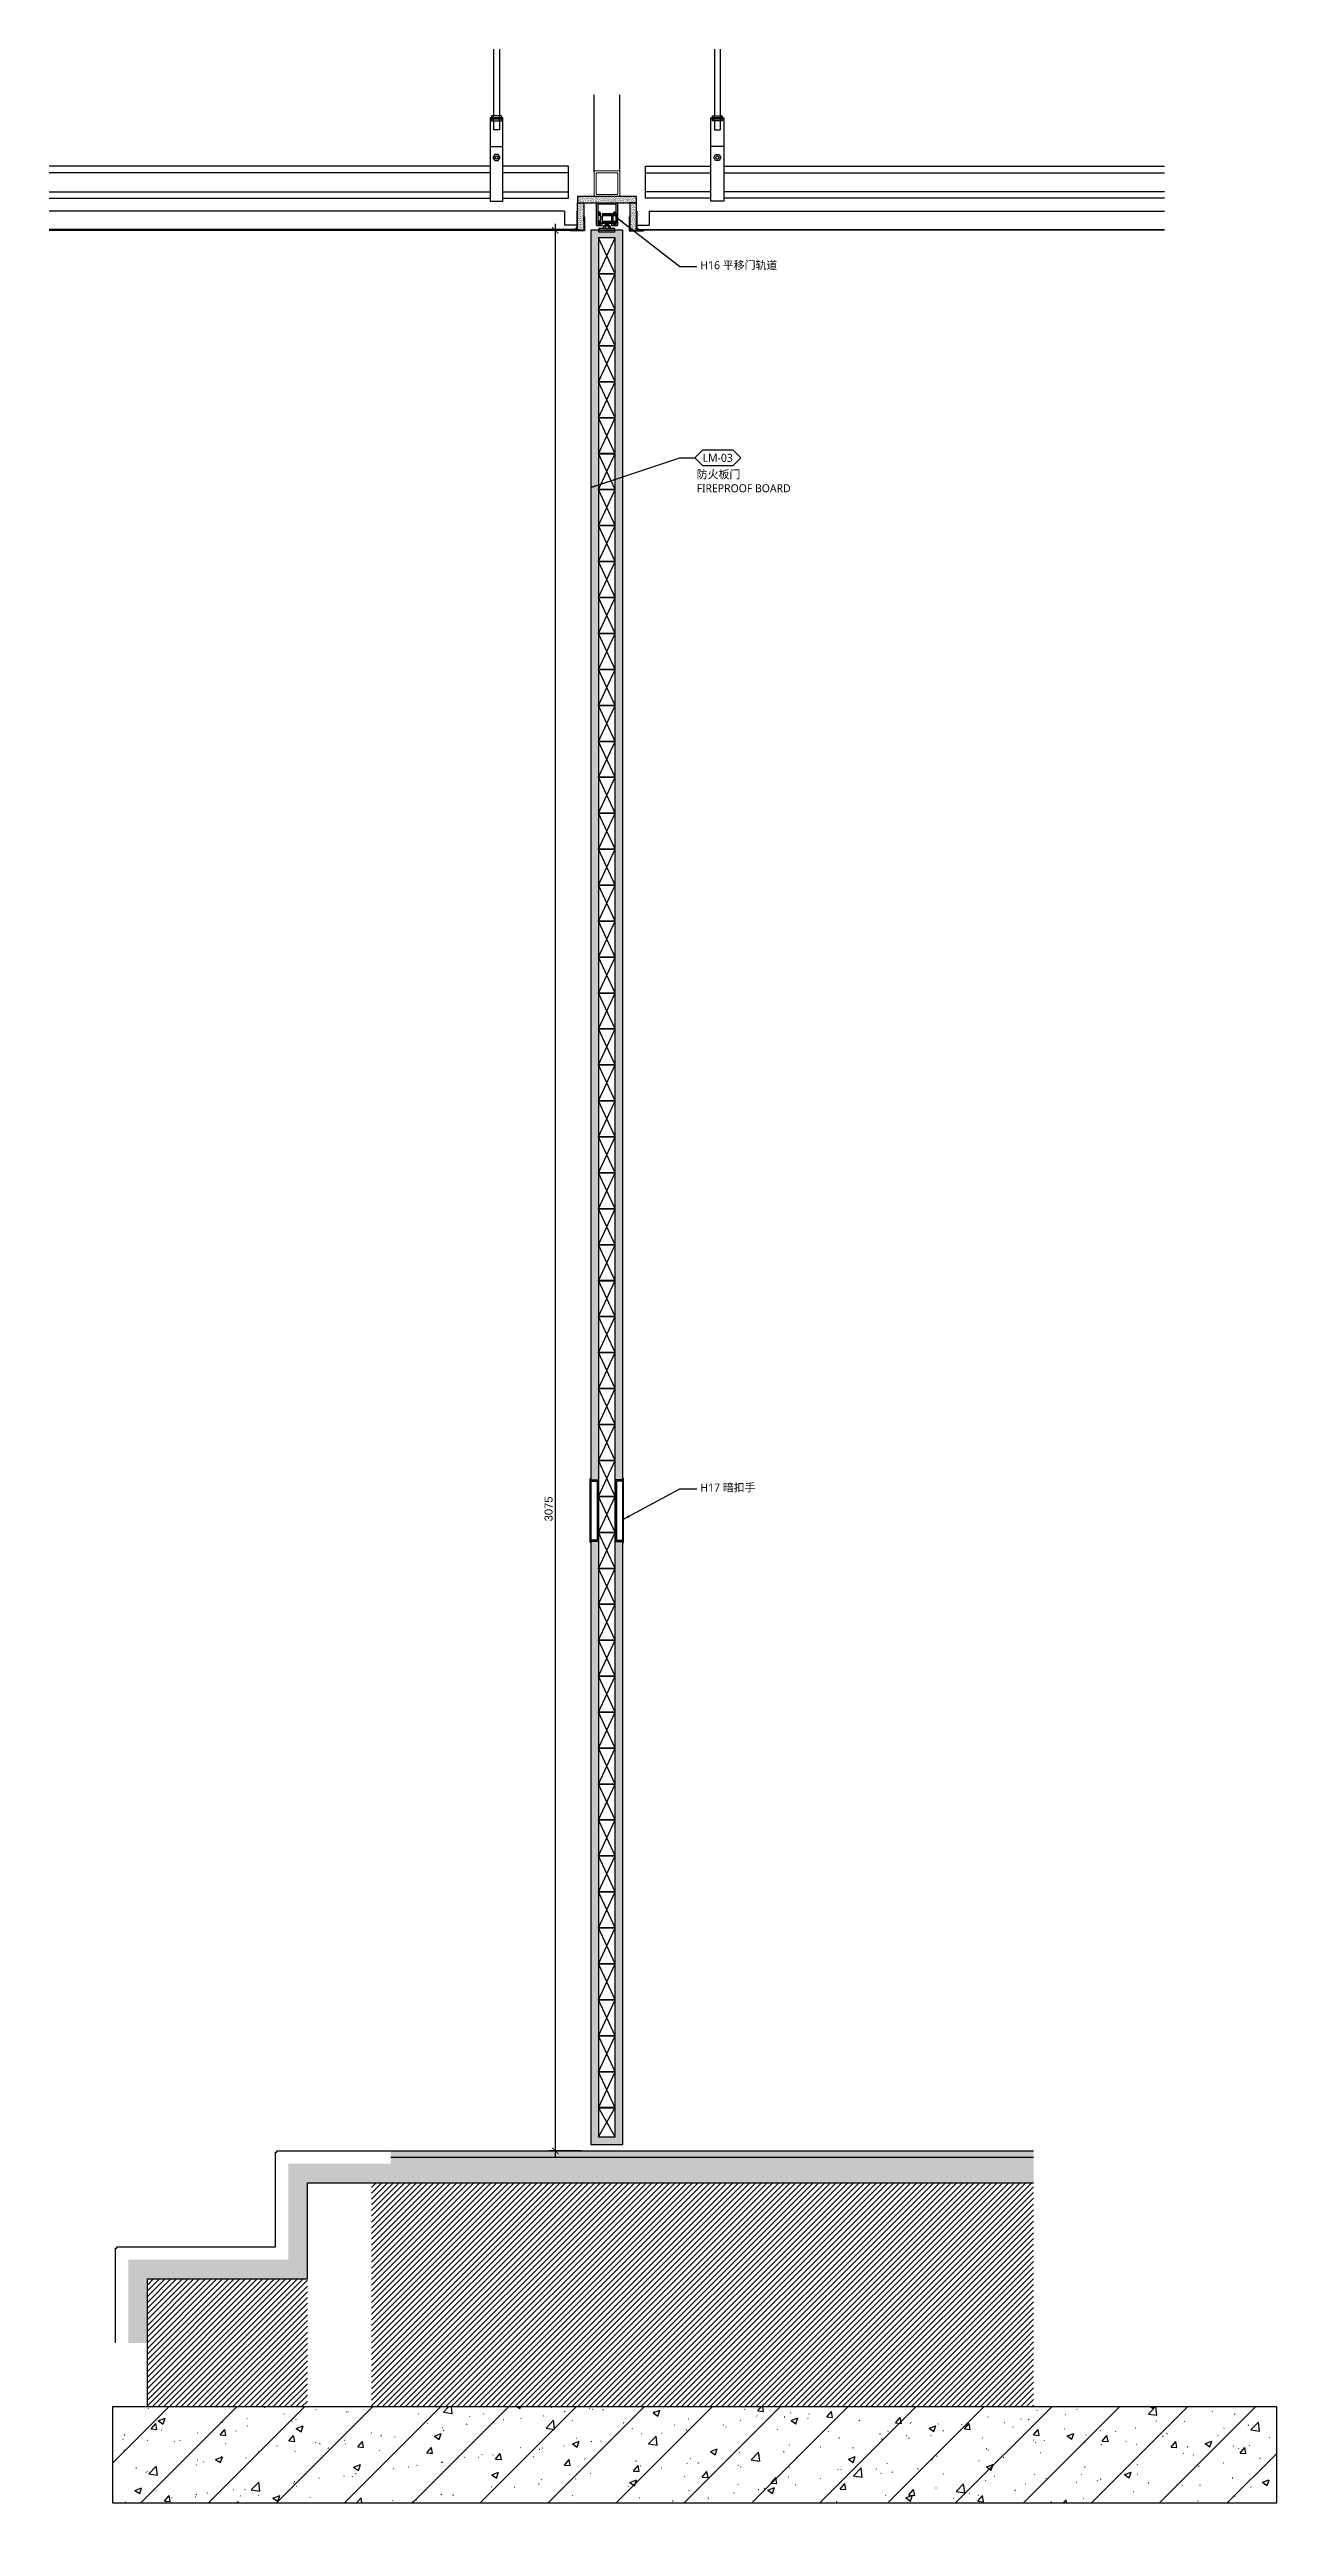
# Model space of a CAD drawing. Header units: millimetres. Extents: x -59920 to -20716, y 18887 to 47087.
# Drawn here: x -25408 to -23490, y 31263 to 35096 of the extents above; entities that cross this region are included whole.
import ezdxf
from ezdxf import colors
from ezdxf.entities.mleader import LeaderData, LeaderLine
from ezdxf.enums import TextEntityAlignment as Align
from ezdxf.math import Vec2, Vec3

# ---------------------------------------------------------------- set-up
doc = ezdxf.new("R2010")
doc.units = ezdxf.units.MM
doc.set_wipeout_variables(frame=1)
for name, color, linetype, lineweight in [('_ACM-A-ANNO-DIMS', 1, 'Continuous', 13), ('_ACM-A-ANNO-DIMS @ 5', 1, 'Continuous', 13), ('_ACM-A-DETL-PATT', 8, 'Continuous', 0), ('_ACM-A-DETL-THIN', 2, 'Continuous', 13)]:
    doc.layers.add(name, color=color, linetype=linetype, lineweight=lineweight)
for name, color, linetype in [('DE-MT', 2, 'Continuous'), ('I-DETL-LW01', 1, 'Continuous'), ('I-DETL-LW02', 2, 'Continuous'), ('I-DETL-LW08', 8, 'Continuous'), ('I-DETL-LW251', 251, 'Continuous'), ('I-PL-DOOR', 2, 'Continuous'), ('I-SECT-LW01', 1, 'Continuous'), ('PE-尺寸标注', 44, 'Continuous'), ('WALL TYPE$0$G-ANNO-NOTE-CH', 7, 'Continuous'), ('WALL TYPE$0$HATCH', 8, 'Continuous'), ('WALL TYPE$0$I-SECT-LW03', 3, 'Continuous')]:
    doc.layers.add(name, color=color, linetype=linetype)
doc.styles.add('Arial', font='arial.ttf')
doc.styles.add('IA10-16 Floor Detail$0$Arch-Dim', font='romans.shx', dxfattribs={"width": 0.75})
doc.styles.add('WALL TYPE$0$Aecom Chinese', font='Microsoft YaHei.ttf')
doc.dimstyles.new('IA10-16 Floor Detail$0$Aec-Arch-M-2', dxfattribs={"dimscale": 2, "dimtxt": 2.5, "dimasz": 2, "dimexe": 2, "dimexo": 2, "dimgap": 0.8, "dimtad": 1, "dimdec": 0, "dimzin": 3, "dimdsep": 46, "dimtxsty": 'IA10-16 Floor Detail$0$Arch-Dim', "dimblk": 'IA10-16 Floor Detail$0$_ArchTick', "dimcen": 2.5, "dimdle": 2, "dimadec": 0, "dimazin": 2, "dimtfac": 0.75, "dimtdec": 0, "dimtix": 1, "dimtmove": 1, "dimatfit": 2, "dimfxl": 1, "dimtolj": 1, "dimtzin": 0, "dimarcsym": 0})
doc.dimstyles.new('WALL TYPE$0$Aec-Arch-M-5', dxfattribs={"dimscale": 5, "dimtxt": 2.5, "dimasz": 2, "dimexe": 2, "dimexo": 3, "dimgap": 0.8, "dimtad": 1, "dimdec": 0, "dimrnd": 1, "dimzin": 3, "dimdsep": 46, "dimtxsty": 'Arial', "dimblk": 'WALL TYPE$0$_ArchTick', "dimcen": 2.5, "dimdle": 2, "dimclrt": 256, "dimazin": 2, "dimtfac": 0.75, "dimtdec": 0, "dimtix": 1, "dimtmove": 2, "dimatfit": 2, "dimfxl": 5, "dimtolj": 1, "dimtzin": 0, "dimarcsym": 0})

# ---------------------------------------------------------------- blocks, each defined once
blk = doc.blocks.new('WHA12202707')
at = {"transparency": 16777216}
for p, q in [((2.38, 2.38), (0, 0)), ((2.38, -2.38), (0, 0)), ((11.91, 2.38), (2.38, 2.38)), ((11.91, 2.38), (14.29, 0)), ((11.91, -2.38), (14.29, 0)), ((2.38, -2.38), (11.91, -2.38))]:
    blk.add_line(p, q, dxfattribs=at)
at = {"transparency": 16777216, "style": 'WALL TYPE$0$Aecom Chinese'}
blk.add_attdef('英文2', (0.49, -14.58), '', height=2.5, dxfattribs=at)
at = {"layer": 'WALL TYPE$0$G-ANNO-NOTE-CH', "transparency": 16777216, "style": 'WALL TYPE$0$Aecom Chinese'}
blk.add_attdef('编号', text='', height=2.5, dxfattribs=at).set_placement((7.1, 0), align=Align.MIDDLE)
for tag, p in [('中文', (0.54, -5.18)), ('英文', (0.49, -9.51))]:
    blk.add_attdef(tag, text='', height=2.5, dxfattribs=at).set_placement(p, align=Align.MIDDLE_LEFT)
blk = doc.blocks.new('顶固滑轨-CHENPENG')
for p, q in [((0, 1), (0, 35)), ((1, 36), (32, 36)), ((2.2, 33.6), (2.2, 2.4)), ((30.6, 33.8), (2.4, 33.8)), ((2.4, 2.2), (6.5, 2.2)), ((6.5, 2.2), (6.5, 3.2)), ((8.7, 3.2), (8.7, 0)), ((24.2, 0), (24.2, 3.2)), ((26.4, 3.2), (26.4, 2.2)), ((26.4, 2.2), (30.6, 2.2)), ((30.8, 2.4), (30.8, 33.6)), ((33, 35), (33, 1)), ((8.7, 0), (1, 0)), ((32, 0), (24.2, 0))]:
    blk.add_line(p, q)
for centre, radius, start, end in [((1, 35), 1, 90, 180), ((1, 1), 1, 180, 270), ((2.4, 33.6), 0.2, 90, 180), ((2.4, 2.4), 0.2, 180, 270), ((7.6, 3.2), 1.1, 0, 180), ((25.3, 3.2), 1.1, 0, 180), ((30.6, 33.6), 0.2, 0, 90), ((30.6, 2.4), 0.2, 270, 0), ((32, 35), 1, 0, 90), ((32, 1), 1, 270, 0)]:
    blk.add_arc(centre, radius, start, end)
blk = doc.blocks.new('移门轨道')
for p, q in [((-14.4, -16.5), (-14.4, -31.8)), ((-12, -14.5), (-12.4, -14.5)), ((-12.4, -33.8), (-12, -33.8)), ((-10, -31.8), (-10, -16.5)), ((-7.4, -16.7), (7.2, -16.7)), ((-7.4, -32.1), (7.2, -32.1)), ((-5.2, -39.5), (-5.2, -36.5)), ((-4, -36), (3.8, -36)), ((-3, -33), (-2.5, -32.1)), ((-2.5, -33.9), (-3, -33)), ((-3, -34.9), (-2.5, -33.9)), ((-2.5, -35.8), (-3, -34.9)), ((-2.6, -36), (-2.5, -35.8)), ((-2.5, -32.1), (2.4, -32.1)), ((2.6, -32.5), (2.2, -33.5)), ((2.2, -33.5), (2.6, -34.4)), ((2.6, -34.4), (2.2, -35.4)), ((2.2, -35.4), (2.5, -36)), ((2.4, -32.1), (2.6, -32.5)), ((5.1, -36.5), (5.1, -39.5)), ((9.9, -31.8), (9.9, -16.5)), ((11.9, -14.5), (12.2, -14.5)), ((12.2, -33.8), (11.9, -33.8)), ((14.2, -16.5), (14.2, -31.8)), ((3.7, -40), (-3.9, -40))]:
    blk.add_line(p, q)
at = {"color": 8}
for p, q in [((-7.4, -17), (7.2, -17)), ((-7.4, -17.3), (7.2, -17.3)), ((-7.4, -17.7), (7.2, -17.7)), ((-7.4, -18.1), (7.2, -18.1)), ((-7.4, -18.8), (7.2, -18.8)), ((-7.4, -19.9), (7.2, -19.9)), ((-7.4, -29), (7.2, -29)), ((-7.4, -29.9), (7.2, -29.9)), ((-7.4, -30.6), (7.2, -30.6)), ((-7.4, -31.1), (7.2, -31.1)), ((-7.4, -31.5), (7.2, -31.5)), ((-7.4, -31.8), (7.2, -31.8)), ((-3, -33), (2.6, -32.5)), ((-3, -34.9), (2.6, -34.4)), ((-2.7, -36.4), (-2.7, -39.6)), ((2.2, -33.5), (-2.5, -33.9)), ((2.2, -35.4), (-2.5, -35.8)), ((2.5, -36.4), (2.5, -39.6)), ((-12.6, -46), (-12.6, -43)), ((12.4, -46), (-12.6, -46)), ((12.4, -46), (12.4, -43))]:
    blk.add_line(p, q, dxfattribs=at)
for points in [[(-10, -16.6), (-14.4, -16.6)], [(-10, -17.5), (-14.4, -17.5)], [(-10, -18.6), (-14.4, -18.6)], [(-10, -19.8), (-14.4, -19.8)], [(-10, -28.5), (-14.4, -28.5)], [(-10, -29.7), (-14.4, -29.7)], [(-10, -30.8), (-14.4, -30.8)], [(-10, -31.7), (-14.4, -31.7)], [(-10.1, -16), (-14.3, -16)], [(-10.1, -32.3), (-14.3, -32.3)], [(-10.3, -15.5), (-14.1, -15.5)], [(-10.3, -32.8), (-14.1, -32.8)], [(-10.6, -15.1), (-13.8, -15.1)], [(-10.6, -33.2), (-13.8, -33.2)], [(-11, -14.8), (-13.4, -14.8)], [(-11, -33.5), (-13.4, -33.5)], [(9.9, -16), (14.2, -16)], [(9.9, -16.6), (14.2, -16.6)], [(9.9, -17.5), (14.2, -17.5)], [(9.9, -18.6), (14.2, -18.6)], [(9.9, -19.8), (14.2, -19.8)], [(9.9, -28.5), (14.2, -28.5)], [(9.9, -29.7), (14.2, -29.7)], [(9.9, -30.8), (14.2, -30.8)], [(9.9, -31.7), (14.2, -31.7)], [(9.9, -32.3), (14.2, -32.3)], [(10.2, -15.5), (13.9, -15.5)], [(10.2, -32.8), (13.9, -32.8)], [(10.5, -15.1), (13.6, -15.1)], [(10.5, -33.2), (13.6, -33.2)], [(10.9, -14.8), (13.2, -14.8)], [(10.9, -33.5), (13.2, -33.5)]]:
    blk.add_lwpolyline(points, dxfattribs=at)
for points in [[(-7.4, -22.6), (-10, -22.6)], [(-7.4, -26.2), (-10, -26.2)], [(-7.4, -16.7), (-7.4, -32.1)], [(7.2, -16.7), (7.2, -32.1)], [(7.2, -22.6), (9.9, -22.6)], [(7.2, -26.2), (9.9, -26.2)]]:
    blk.add_lwpolyline(points)
blk.add_lwpolyline([(12.4, -43), (12.4, -40), (-12.6, -40), (-12.6, -43)], close=True)
for centre, radius, start, end in [((-12.4, -16.5), 2, 90, 180), ((-12.4, -31.8), 2, 180, 270), ((-12, -16.5), 2, 0, 90), ((-12, -31.8), 2, 270, 0), ((-4, -37.8), 1.77, 89.1931, 135.2523), ((3.9, -37.6), 1.6, 42.2556, 93.2846), ((11.9, -16.5), 2, 90, 180), ((11.9, -31.8), 2, 180, 270), ((12.2, -16.5), 2, 0, 90), ((12.2, -31.8), 2, 270, 0), ((-3.9, -38.1), 1.92, 226.6266, 272.214), ((3.8, -38), 1.99, 268.6679, 312.4916)]:
    blk.add_arc(centre, radius, start, end)
for centre, radius, start, end in [((-4.2, -38.9), 2.88, 57.2199, 84.9488), ((-0.1, -43.7), 7.69, 70.3471, 109.6529), ((4.1, -38.9), 2.88, 95.0512, 122.7801), ((-4.2, -37.1), 2.88, 275.0512, 302.7801), ((-0.1, -32.3), 7.69, 250.3471, 289.6529), ((4.1, -37.1), 2.88, 237.2199, 264.9488)]:
    blk.add_arc(centre, radius, start, end, dxfattribs=at)
blk.add_blockref('顶固滑轨-CHENPENG', (-16.5, -36))
blk = doc.blocks.new('A$C4abdce61')
at = {"layer": '_ACM-A-DETL-PATT'}
for points in [[(1.5, 0), (28.5, 0, 0.4142136), (30, 1.5), (30, 28.5, 0.4142136), (28.5, 30), (1.5, 30, 0.4142136), (0, 28.5), (0, 1.5, 0.4142136)], [(3.75, 2.25), (26.25, 2.25, 0.4142136), (27.75, 3.75), (27.75, 26.25, 0.4142136), (26.25, 27.75), (3.75, 27.75, 0.4142136), (2.25, 26.25), (2.25, 3.75, 0.4142136)]]:
    blk.add_lwpolyline(points, format="xyb", close=True, dxfattribs=at)
blk = doc.blocks.new('K_1224163999')
at = {"color": 251}
for p, q in [((28.1, -26), (-28.1, 0)), ((28.1, 0), (-28.1, -26))]:
    blk.add_line(p, q, dxfattribs=at)
blk.add_lwpolyline([(-28.1, 0), (28.1, 0), (28.1, -26), (-28.1, -26), (-28.1, 0)], close=True, dxfattribs=at)
blk = doc.blocks.new('IA10-16 Floor Detail$0$_ArchTick')
at = {"color": 0, "linetype": 'ByBlock', "const_width": 0.15}
blk.add_lwpolyline([(-0.5, -0.5), (0.5, 0.5)], dxfattribs=at)
blk = doc.blocks.new('WALL TYPE$0$_ArchTick')
at = {"color": 0, "linetype": 'ByBlock', "const_width": 0.15}
blk.add_lwpolyline([(-0.5, -0.5), (0.5, 0.5)], dxfattribs=at)
blk = doc.blocks.new('*D181')
at = {"layer": 'DE-MT', "color": 0, "lineweight": -2, "transparency": 16777216}
for p, q in [((-24576.8, 34813.4), (-24627.4, 34813.4)), ((-24617.4, 34823.4), (-24617.4, 31803.4)), ((-24576.8, 31813.4), (-24627.4, 31813.4))]:
    blk.add_line(p, q, dxfattribs=at)
at = {"layer": 'Defpoints', "color": 0, "transparency": 16777216}
for p in [(-24561.8, 34813.4, 6.9), (-24617.4, 31813.4), (-24561.8, 31813.4)]:
    blk.add_point(p, dxfattribs=at)
at = {"layer": 'DE-MT', "color": 0, "lineweight": -2, "transparency": 16777216, "xscale": 10, "yscale": 10, "zscale": 10}
for p, rotation in [((-24617.4, 34813.4), 90), ((-24617.4, 31813.4), 270)]:
    blk.add_blockref('WALL TYPE$0$_ArchTick', p, dxfattribs=dict(at, rotation=rotation))
at = {"layer": 'DE-MT', "transparency": 16777216, "insert": (-24627.8, 32816.1), "char_height": 12.5, "attachment_point": 5, "rotation": 90, "style": 'Arial'}
blk.add_mtext('\\A1;3075', dxfattribs=at)

msp = doc.modelspace()

# ---------------------------------------------------------------- hatches: boundary and pattern name
h = msp.add_hatch()
h.set_pattern_fill('0-钢筋混凝土001-DOM', color=250, scale=15, pattern_type=2)
h.set_pattern_definition([(45, (3225.24, 2690), (-53.03301, 53.03301), []), (50, (3225.24, 2690), (107.58903, -9.41282), [11.25, -123.75]), (355, (3225.24, 2690), (-20.8127, 112.82882), [9, -99]), (100.4514, (3234.2, 2689.22), (86.7764, 103.41593), [9.56103, -105.17132]), (46.1842, (3225.24, 2720), (160.08616, -24.82785), [16.875, -185.625]), (96.6356, (3238.58, 2717.93), (140.1994, 146.1177), [14.34154, -157.75695]), (351.1842, (3225.24, 2720), (140.1993, 146.1178), [13.5, -148.5]), (21, (3240.24, 2712.5), (89.53606, -60.39283), [11.25, -123.75]), (326, (3240.24, 2712.5), (36.4973, 108.7725), [9, -99]), (71.4514, (3247.7, 2707.47), (126.0334, 48.37957), [9.56103, -105.17132]), (37.5, (3225.237, 2690), (1.82398, 49.934078), [0.75, -97.8, 0.75, -100.5, 0.75, -99.375]), (7.5, (3225.237, 2690), (39.46043, 59.16176), [0.75, -57.3, 0.75, -95.55, 0.75, -37.875]), (327.5, (3191.787, 2690), (80.073365, -3.38323), [0.75, -37.5, 0.75, -117, 0.75, -155.25]), (317.5, (3176.79, 2690), (87.47793, 15.01575), [0.75, -48.75, 0.75, -77.7, 0.75, -110.25])])
h.paths.add_polyline_path([(-23490.4, 31263.4), (-23490.4, 31413.4), (-25308.8, 31413.4), (-25308.8, 31263.4)])
at = {"layer": '_ACM-A-DETL-PATT'}
h = msp.add_hatch(dxfattribs=at)
h.set_pattern_fill('ANSI33', color=256)
h.set_pattern_definition([(45, (-25052.3826, 31803.425), (-4.490128, 4.490128), []), (45, (-25047.8925, 31803.425), (-4.490128, 4.490128), [3.175, -1.5875])])
h.paths.add_polyline_path([(-24874.4, 31813.4), (-24874.4, 31803.4), (-23870.5, 31803.4), (-23870.5, 31813.4)])
h = msp.add_hatch(dxfattribs=at)
h.set_pattern_fill('ANSI31', color=256, scale=2)
h.set_pattern_definition([(45, (-24887.861, 31413.425), (-4.490128, 4.490128), [])])
h.paths.add_polyline_path([(-24904.4, 31763.4), (-24904.4, 31413.4), (-23870.5, 31413.4), (-23870.5, 31501.2), (-23863.6, 31503.7), (-23877.4, 31508.7), (-23870.5, 31511.2), (-23870.5, 31763.4)])
h.paths.add_polyline_path([(-25254.4, 31613.4), (-25254.4, 31413.4), (-25004.4, 31413.4), (-25004.4, 31613.4)])
at = {"layer": 'I-DETL-LW251'}
h = msp.add_hatch(dxfattribs=at)
h.set_pattern_fill('AR-SAND', color=250, scale=0.05, angle=180, style=0)
h.paths.add_polyline_path([(-24490.8, 34866.4), (-24582.8, 34866.4), (-24582.8, 34856.4), (-24572.8, 34856.4), (-24490.8, 34856.4)])
h = msp.add_hatch(dxfattribs=at)
h.set_pattern_fill('AR-SAND', color=250, scale=0.05, angle=180, style=0)
h.paths.add_polyline_path([(-24572.8, 34856.4), (-24582.8, 34856.4), (-24582.8, 34812.9), (-24572.8, 34812.9)])
h = msp.add_hatch(dxfattribs=at)
h.set_pattern_fill('AR-SAND', color=250, scale=0.05, angle=180, style=0)
h.paths.add_polyline_path([(-24500.8, 34812.9), (-24490.8, 34812.9), (-24490.8, 34856.4), (-24500.8, 34856.4)])
at = {"layer": 'PE-尺寸标注'}
h = msp.add_hatch(dxfattribs=at)
h.set_pattern_fill('木纹面1', color=250, scale=5, angle=-180, style=0, pattern_type=2)
h.set_pattern_definition([(243.43495, (7.067, -950.867), (-20, 1e-09), [4.621368, -17.739311]), (220.601295, (20.224, -968.16), (-20, -2e-08), [4.158066, -88.037378]), (220.601295, (10.224, -988.16), (-20, -2e-08), [4.158066, -88.037378]), (220.601295, (0.224, -1008.16), (-20, 1e-08), [4.158066, -88.037378]), (243.43495, (17.214, -948.072), (-20, 1e-09), [4.237008, -18.123672]), (230.19443, (15.32, -951.861), (-20, -8e-10), [2.24049, -75.862006]), (230.19443, (5.32, -971.861), (-20, -8e-10), [2.24049, -75.862006]), (230.19443, (-4.68, -991.861), (-20, -8e-10), [2.24049, -75.862006]), (201.80141, (13.885, -953.5825), (-20, 3e-08), [2.868712, -50.982936]), (213.690068, (11.221, -954.648), (-20, 1e-08), [2.521813, -33.5337]), (243.43495, (9.123, -956.047), (-20, 8e-09), [3.3552885, -19.005391]), (225, (7.623, -959.048), (-20, 2e-14), [2.717818, -53.850724]), (225, (-2.377, -979.048), (-20, 2e-14), [2.717818, -53.850724]), (201.80141, (5.701, -960.97), (-20, 3e-08), [2.19237, -51.659278]), (243.43495, (23.695, -947.61), (-20, 8e-09), [7.1896, -15.17108]), (230.19443, (20.48, -954.04), (-20, -8e-10), [4.573562, -73.528935]), (230.19443, (10.48, -974.04), (-20, -8e-10), [4.573562, -73.528935]), (230.19443, (0.48, -994.04), (-20, -8e-10), [4.573562, -73.528935]), (213.690068, (17.552, -957.554), (-20, 1e-08), [2.2405595, -33.814953]), (195.945396, (15.688, -958.7964), (-20, 1.45e-06), [3.5624845, -69.238614]), (213.690068, (12.262, -959.775), (-20, 1e-08), [4.0929665, -31.962546]), (230.19443, (8.857, -962.045), (-20, -8e-10), [5.197338, -72.90516]), (230.19443, (-1.143, -982.045), (-20, -8e-10), [5.197338, -72.90516]), (230.19443, (-11.143, -1002.045), (-20, 3e-09), [5.197338, -72.90516]), (201.80141, (5.5296, -966.038), (-20, 3e-08), [5.7145015, -48.137147]), (230.19443, (25, -955), (-20, -8e-10), [5.214067, -72.88843]), (230.19443, (15, -975), (-20, -8e-10), [5.214067, -72.88843]), (230.19443, (5, -995), (-20, -8e-10), [5.214067, -72.88843]), (213.690068, (21.662, -959.006), (-20, 1e-08), [4.838075, -31.217438]), (206.56505, (17.6365, -961.689), (-20, -1e-09), [7.98596, -81.456759]), (206.56505, (7.6365, -981.689), (-20, -1e-09), [7.98596, -81.456759]), (220.601295, (10.494, -965.261), (-20, -2e-08), [4.319301, -87.876143]), (220.601295, (0.494, -985.261), (-20, -2e-08), [4.319301, -87.876143]), (220.601295, (-9.506, -1005.261), (-20, -2e-08), [4.319301, -87.876143]), (213.690068, (23.665, -961.784), (-20, 1e-08), [2.735792, -33.319722]), (206.565051, (21.389, -963.301), (-20, -8e-09), [7.158076, -82.284643]), (206.565051, (11.389, -983.301), (-20, 8e-08), [7.158076, -82.284643]), (220.601295, (14.987, -966.503), (-20, -2e-08), [1.700823, -90.494622]), (220.601295, (4.987, -986.503), (-20, -2e-08), [1.700823, -90.494622]), (220.601295, (-5.013, -1006.503), (-20, -2e-08), [1.700823, -90.494622])])
h.paths.add_polyline_path([(-24561.8, 31823.4), (-24511.8, 31823.4), (-24511.8, 34813.4), (-24561.8, 34813.4)])
h.paths.add_polyline_path([(-24549.8, 34801.4), (-24523.8, 34801.4), (-24523.8, 31835.4), (-24549.8, 31835.4)], flags=16)
at = {"layer": 'WALL TYPE$0$HATCH'}
h = msp.add_hatch(dxfattribs=at)
h.set_pattern_fill('AR-SAND', color=8, scale=0.1)
h.set_pattern_definition([(37.5, (-25294.3826, 31513.4252), (-0.160003, 4.894132), [0, -3.8608, 0, -4.318, 0, -4.1275]), (7.5, (-25294.3826, 31513.425), (4.495233, 7.16825), [0, -2.0828, 0, -3.4798, 0, -1.3335]), (327.5, (-25297.507, 31513.4252), (7.909924, 0.014372), [0, -1.27, 0, -4.572, 0, -5.969]), (317.5, (-25297.507, 31513.425), (7.635565, 2.229293), [0, -0.635, 0, -2.9972, 0, -3.429])])
h.paths.add_polyline_path([(-25284.4, 31643.4), (-25284.4, 31513.4), (-25254.4, 31513.4), (-25254.4, 31613.4), (-25004.4, 31613.4), (-25004.4, 31763.4), (-23870.5, 31763.4), (-23870.5, 31803.4), (-24874.4, 31803.4), (-24874.4, 31793.4), (-25034.4, 31793.4), (-25034.4, 31643.4)])

# ---------------------------------------------------------------- linework, layer by layer
at = {"color": 251}
for p, q in [((-24523.8, 31835.4), (-24549.8, 31880.9)), ((-24549.8, 31835.4), (-24523.8, 31880.9))]:
    msp.add_line(p, q, dxfattribs=at)
at = {"color": 251, "elevation": 6.9}
msp.add_lwpolyline([(-24549.8, 31880.9), (-24549.8, 31835.4), (-24523.8, 31835.4), (-24523.8, 31880.9), (-24549.8, 31880.9)], close=True, dxfattribs=at)
at = {"layer": 'I-DETL-LW01', "elevation": 6.9}
msp.add_lwpolyline([(-24549.8, 34801.4), (-24549.8, 31835.4), (-24523.8, 31835.4), (-24523.8, 34801.4)], close=True, dxfattribs=at)
at = {"layer": 'I-DETL-LW01'}
msp.add_lwpolyline([(-25254.4, 31413.4), (-25254.4, 31613.4), (-25004.4, 31613.4), (-25004.4, 31763.4), (-23870.5, 31763.4)], dxfattribs=at)
at = {"layer": 'I-DETL-LW02'}
for p, q in [((-24602.8, 34843.4, 6.9), (-25408, 34843.4, 13.8)), ((-24602.8, 34843.4, 6.9), (-24602.8, 34821.4, 6.9)), ((-24470.8, 34843.4, 6.9), (-23665.7, 34843.4, 13.8)), ((-24470.8, 34843.4, 6.9), (-24470.8, 34821.4, 6.9)), ((-24583.8, 34821.4, 6.9), (-24602.8, 34821.4, 6.9)), ((-24489.8, 34821.4, 6.9), (-24470.8, 34821.4, 6.9))]:
    msp.add_line(p, q, dxfattribs=at)
at = {"layer": 'I-DETL-LW02', "elevation": 13.8}
for points in [[(-25408, 34813.4), (-24586.3, 34813.4), (-24582.8, 34816.9), (-24582.8, 34843.4), (-24583.8, 34843.4), (-24583.8, 34817.3), (-24586.7, 34814.4), (-25408, 34814.4)], [(-23665.7, 34813.4), (-24487.3, 34813.4), (-24490.8, 34816.9), (-24490.8, 34843.4), (-24489.8, 34843.4), (-24489.8, 34817.3), (-24486.9, 34814.4), (-23665.7, 34814.4)]]:
    msp.add_lwpolyline(points, dxfattribs=at)
at = {"layer": 'I-DETL-LW02'}
for points in [[(-25304.4, 31513.4), (-25304.4, 31661.4), (-25302.4, 31661.4), (-25302.4, 31663.4), (-25054.4, 31663.4), (-25054.4, 31811.4), (-25052.4, 31811.4), (-25052.4, 31813.4), (-23870.5, 31813.4)], [(-24874.4, 31803.4), (-23870.5, 31803.4)]]:
    msp.add_lwpolyline(points, dxfattribs=at)
at = {"layer": 'I-DETL-LW08'}
for p, q in [((-24713.7, 35096.5, 13.2), (-24713.7, 34992, 13.2)), ((-24704.7, 35096.5, 13.2), (-24704.7, 34992, 13.2)), ((-24368.9, 35096.5, 13.2), (-24368.9, 34992, 13.2)), ((-24359.9, 35096.5, 13.2), (-24359.9, 34992, 13.2)), ((-24719.2, 34987.3, 13.8), (-24699.2, 34987.3, 13.8)), ((-24714.1, 34989.1, 13.8), (-24714.1, 34992, 13.8)), ((-24714.1, 34984.2, 13.8), (-24714.1, 34987.3, 13.8)), ((-24713.7, 34989.1, 13.8), (-24713.7, 34987.3, 13.8)), ((-24713.7, 34984.2, 13.8), (-24713.7, 34970.4, 13.8)), ((-24704.7, 34970.4, 13.8), (-24713.7, 34970.4, 13.8)), ((-24704.7, 34989.1, 13.8), (-24704.7, 34987.3, 13.8)), ((-24704.7, 34984.2, 13.8), (-24704.7, 34970.4, 13.8)), ((-24704.3, 34989.1, 13.8), (-24704.3, 34992, 13.8)), ((-24704.3, 34984.2, 13.8), (-24704.3, 34987.3, 13.8)), ((-24354.4, 34987.3, 13.8), (-24374.4, 34987.3, 13.8)), ((-24369.3, 34989.1, 13.8), (-24369.3, 34992, 13.8)), ((-24369.3, 34984.2, 13.8), (-24369.3, 34987.3, 13.8)), ((-24368.9, 34989.1, 13.8), (-24368.9, 34987.3, 13.8)), ((-24368.9, 34984.2, 13.8), (-24368.9, 34970.4, 13.8)), ((-24368.9, 34970.4, 13.8), (-24359.9, 34970.4, 13.8)), ((-24359.9, 34989.1, 13.8), (-24359.9, 34987.3, 13.8)), ((-24359.9, 34984.2, 13.8), (-24359.9, 34970.4, 13.8)), ((-24359.5, 34989.1, 13.8), (-24359.5, 34992, 13.8)), ((-24359.5, 34984.2, 13.8), (-24359.5, 34987.3, 13.8)), ((-24719.2, 34944.1, 13.2), (-24699.2, 34944.1, 13.2)), ((-24354.4, 34944.1, 13.2), (-24374.4, 34944.1, 13.2)), ((-25408, 34873.4, 13.8), (-24719.2, 34873.4, 13.8)), ((-25408, 34863.4, 13.8), (-24719.2, 34863.4, 13.8)), ((-24699.2, 34873.4, 13.8), (-24596.9, 34873.4, 13.8)), ((-24699.2, 34863.4, 13.8), (-24596.9, 34863.4, 13.8)), ((-24374.4, 34873.4, 13.8), (-24476.7, 34873.4, 13.8)), ((-24374.4, 34863.4, 13.8), (-24476.7, 34863.4, 13.8)), ((-23665.7, 34873.4, 13.8), (-24354.4, 34873.4, 13.8)), ((-23665.7, 34863.4, 13.8), (-24354.4, 34863.4, 13.8))]:
    msp.add_line(p, q, dxfattribs=at)
for points, elevation in [([(-24719.2, 34859.1), (-24699.2, 34859.1), (-24699.2, 34989.1), (-24719.2, 34989.1)], 13.2), ([(-24716.9, 34989.1), (-24701.5, 34989.1), (-24701.5, 34992), (-24716.9, 34992)], 13.2), ([(-24716.9, 34984.2), (-24701.5, 34984.2), (-24701.5, 34987.3), (-24716.9, 34987.3)], 13.2), ([(-24354.4, 34859.1), (-24374.4, 34859.1), (-24374.4, 34989.1), (-24354.4, 34989.1)], 13.2), ([(-24356.7, 34989.1), (-24372.1, 34989.1), (-24372.1, 34992), (-24356.7, 34992)], 13.2), ([(-24356.7, 34984.2), (-24372.1, 34984.2), (-24372.1, 34987.3), (-24356.7, 34987.3)], 13.2), ([(-24706.4, 34922.3), (-24703.6, 34927.1), (-24706.4, 34932), (-24712, 34932), (-24714.8, 34927.1), (-24712, 34922.3)], 12.7), ([(-24367.2, 34922.3), (-24370, 34927.1), (-24367.2, 34932), (-24361.6, 34932), (-24358.8, 34927.1), (-24361.6, 34922.3)], 12.7), ([(-24571.8, 34834.4), (-24571.8, 34812.4), (-24593.8, 34812.4), (-24593.8, 34813.4), (-24587.8, 34813.4), (-24587.8, 34812.9), (-24572.3, 34812.9), (-24572.3, 34828.4), (-24572.8, 34828.4), (-24572.8, 34834.4)], 6.9), ([(-24501.8, 34834.4), (-24501.8, 34812.4), (-24479.8, 34812.4), (-24479.8, 34813.4), (-24485.8, 34813.4), (-24485.8, 34812.9), (-24501.3, 34812.9), (-24501.3, 34828.4), (-24500.8, 34828.4), (-24500.8, 34834.4)], 6.9)]:
    msp.add_lwpolyline(points, close=True, dxfattribs=dict(at, elevation=elevation))
at = {"layer": 'I-DETL-LW08', "elevation": 13.8}
for points in [[(-24719.2, 34913.4), (-25408, 34913.4)], [(-24719.2, 34903.4), (-25408, 34903.4)], [(-24596.9, 34913.4), (-24699.2, 34913.4)], [(-24596.9, 34903.4), (-24699.2, 34903.4)], [(-24596.9, 34863.4), (-24596.9, 34913.4)], [(-24476.7, 34913.4), (-24374.4, 34913.4)], [(-24476.7, 34863.4), (-24476.7, 34913.4)], [(-24476.7, 34903.4), (-24374.4, 34903.4)], [(-24354.4, 34913.4), (-23665.7, 34913.4)], [(-24354.4, 34903.4), (-23665.7, 34903.4)]]:
    msp.add_lwpolyline(points, dxfattribs=at)
at = {"layer": 'I-DETL-LW08'}
for centre in [(-24709.2, 34927.1, 13.2), (-24364.4, 34927.1, 13.2)]:
    msp.add_circle(centre, 2.4, dxfattribs=at)
at = {"layer": 'I-PL-DOOR', "elevation": 6.9}
msp.add_lwpolyline([(-24561.8, 34813.4), (-24561.8, 31823.4), (-24511.8, 31823.4), (-24511.8, 34813.4)], close=True, dxfattribs=at)
at = {"layer": 'I-SECT-LW01', "elevation": 6.9}
for points in [[(-24556.7, 34904.4), (-24556.7, 35024.8)], [(-24516.7, 34904.4), (-24516.7, 35024.8)]]:
    msp.add_lwpolyline(points, dxfattribs=at)
for points in [[(-24582.8, 34856.4), (-24490.8, 34856.4), (-24490.8, 34866.4), (-24582.8, 34866.4)], [(-24582.8, 34856.4), (-24572.8, 34856.4), (-24572.8, 34812.9), (-24582.8, 34812.9)], [(-24490.8, 34856.4), (-24500.8, 34856.4), (-24500.8, 34812.9), (-24490.8, 34812.9)]]:
    msp.add_lwpolyline(points, close=True, dxfattribs=at)
at = {"layer": 'WALL TYPE$0$I-SECT-LW03'}
msp.add_lwpolyline([(-23490.4, 31263.4), (-23490.4, 31413.4), (-25308.8, 31413.4), (-25308.8, 31263.4)], close=True, dxfattribs=at)

# ---------------------------------------------------------------- block references
at = {"xscale": -1, "rotation": 90}
for p in [(-24549.8, 34773.3, 6.9), (-24549.8, 34717.2, 6.9), (-24549.8, 34661, 6.9), (-24549.8, 34604.8, 6.9), (-24549.8, 34548.7, 6.9), (-24549.8, 34492.5, 6.9), (-24549.8, 34436.4, 6.9), (-24549.8, 34380.2, 6.9), (-24549.8, 34324, 6.9), (-24549.8, 34267.9, 6.9), (-24549.8, 34211.7, 6.9), (-24549.8, 34155.5, 6.9), (-24549.8, 34099.4, 6.9), (-24549.8, 34043.2, 6.9), (-24549.8, 33987, 6.9), (-24549.8, 33930.9, 6.9), (-24549.8, 33874.7, 6.9), (-24549.8, 33818.5, 6.9), (-24549.8, 33762.4, 6.9), (-24549.8, 33706.2, 6.9), (-24549.8, 33650, 6.9), (-24549.8, 33593.9, 6.9), (-24549.8, 33537.7, 6.9), (-24549.8, 33481.6, 6.9), (-24549.8, 33425.4, 6.9), (-24549.8, 33369.2, 6.9), (-24549.8, 33313.1, 6.9), (-24549.8, 33256.9, 6.9), (-24549.8, 33200.7, 6.9), (-24549.8, 33144.6, 6.9), (-24549.8, 33088.4, 6.9), (-24549.8, 33032.2, 6.9), (-24549.8, 32976.1, 6.9), (-24549.8, 32919.9, 6.9), (-24549.8, 32863.7, 6.9), (-24549.8, 32807.6, 6.9), (-24549.8, 32751.4, 6.9), (-24549.8, 32695.2, 6.9), (-24549.8, 32639.1, 6.9), (-24549.8, 32582.9, 6.9), (-24549.8, 32526.7, 6.9), (-24549.8, 32470.6, 6.9), (-24549.8, 32414.4, 6.9), (-24549.8, 32358.3, 6.9), (-24549.8, 32302.1, 6.9), (-24549.8, 32245.9, 6.9), (-24549.8, 32189.8, 6.9), (-24549.8, 32133.6, 6.9), (-24549.8, 32077.4, 6.9), (-24549.8, 32021.3, 6.9), (-24549.8, 31965.1, 6.9), (-24549.8, 31908.9, 6.9)]:
    msp.add_blockref('K_1224163999', p, dxfattribs=at)
at = {"layer": '_ACM-A-DETL-THIN', "ltscale": 2, "xscale": 1.333333333333333, "yscale": 1.333333333333333, "zscale": 1.333333333333333, "rotation": 90.00000000000001}
msp.add_blockref('A$C4abdce61', (-24516.7, 34866.4, 6.9), dxfattribs=at)
at = {"layer": 'I-SECT-LW01'}
msp.add_blockref('移门轨道', (-24536.7, 34856.4, 6.9), dxfattribs=at)

# ---------------------------------------------------------------- texts
at = {"layer": 'WALL TYPE$0$G-ANNO-NOTE-CH', "style": 'WALL TYPE$0$Aecom Chinese'}
for s, p in [('H16 平移门轨道', (-24390.8, 34752.6, 6.9)), ('H17 暗扣手', (-24390.8, 32843.2, 6.9))]:
    msp.add_text(s, height=12.5, dxfattribs=at).set_placement(p)

# ---------------------------------------------------------------- leaders
at = {"layer": '_ACM-A-ANNO-DIMS'}
msp.add_leader([(-24520.2, 34832.4), (-24422.9, 34757), (-24396.2, 34757)], dimstyle='IA10-16 Floor Detail$0$Aec-Arch-M-2', override={"dimasz": 5}, dxfattribs=at)
at = {"layer": '_ACM-A-ANNO-DIMS @ 5'}
ml = msp.add_multileader_block('Standard', dxfattribs=at)
ml.set_content('WHA12202707', color=256, scale=5)
ml.set_attribute('编号', 'LM-03', width=0)
ml.set_attribute('中文', '防火板门', width=0)
ml.set_attribute('英文', 'FIREPROOF BOARD', width=0)
ml.set_attribute('英文2', '', width=0)
ml.set_leader_properties(color=2)
ml.build(insert=Vec2(0, 0))
ml.multileader.update_dxf_attribs({"text_right_attachment_type": 6, "dogleg_length": 0.36, "arrow_head_size": 10, "scale": 5})
ctx = ml.context
ctx.base_point, ctx.scale, ctx.char_height, ctx.arrow_head_size, ctx.landing_gap_size, ctx.plane_origin = Vec3(-24399.2, 34458), 5, 375, 10, 0.45, Vec3(-21708.5, 30316.4)
ctx.right_attachment = 6
notes = []
notes.append((ctx, [(0, (1, 1, 0), (-24422.9, 34458), (1, 0), 23.7, [(1, [(-24516.8, 34426.5), (-24561.8, 34411.5)], 0, [])])]))
ctx.block.insert = Vec3(-24399.2, 34458)
for ctx, leaders in notes:
    for number, flags, end, landing, length, lines in leaders:
        leader = LeaderData()
        leader.index, (leader.has_last_leader_line, leader.has_dogleg_vector, leader.attachment_direction) = number, flags
        leader.last_leader_point, leader.dogleg_vector, leader.dogleg_length = Vec3(end), Vec3(landing), length
        for number, points, colour, breaks in lines:
            line = LeaderLine()
            line.index, line.vertices, line.color, line.breaks = number, Vec3.list(points), colors.encode_raw_color(colour), breaks
            leader.lines.append(line)
        ctx.leaders.append(leader)

# ---------------------------------------------------------------- next in the draw order: wipeouts: each hides what was drawn before it
for points in [[(-24561.8, 32861.4), (-24549.8, 32861.4), (-24549.8, 32765.4), (-24561.8, 32765.4), (-24561.8, 32763.4), (-24562.8, 32763.4), (-24562.8, 32863.4), (-24561.8, 32863.4)], [(-24511.8, 32861.4), (-24523.8, 32861.4), (-24523.8, 32765.4), (-24511.8, 32765.4), (-24511.8, 32763.4), (-24510.8, 32763.4), (-24510.8, 32863.4), (-24511.8, 32863.4)]]:
    msp.add_wipeout(points).dxf.layer = 'I-PL-DOOR'

# ---------------------------------------------------------------- next in the draw order: linework, layer by layer
at = {"color": 8}
for points in [[(-24562.8, 32763.4), (-24562.8, 32863.4), (-24561.8, 32863.4), (-24561.8, 32763.4)], [(-24561.8, 32765.4), (-24561.8, 32861.4), (-24549.8, 32861.4), (-24549.8, 32765.4)], [(-24561.8, 32767.4), (-24561.8, 32859.4), (-24551.8, 32859.4), (-24551.8, 32767.4)], [(-24511.8, 32765.4), (-24511.8, 32861.4), (-24523.8, 32861.4), (-24523.8, 32765.4)], [(-24511.8, 32767.4), (-24511.8, 32859.4), (-24521.8, 32859.4), (-24521.8, 32767.4)], [(-24510.8, 32763.4), (-24510.8, 32863.4), (-24511.8, 32863.4), (-24511.8, 32763.4)]]:
    msp.add_lwpolyline(points, close=True, dxfattribs=at)

# ---------------------------------------------------------------- next in the draw order: dimensions: what is measured, and where the dimension line sits
at = {"layer": 'DE-MT'}
dim = msp.add_linear_dim(base=(-24617.4, 31813.4), p1=(-24561.8, 34813.4, 6.9), p2=(-24561.8, 31813.4), angle=90, text='3075', dimstyle='WALL TYPE$0$Aec-Arch-M-5', override={"dimzin": 8}, dxfattribs=at)
dim.commit()
dim.dimension.update_dxf_attribs({"geometry": '*D181', "text_midpoint": (-24627.8, 32816.1), "dimtype": 160})

# ---------------------------------------------------------------- next in the draw order: leaders
at = {"layer": '_ACM-A-ANNO-DIMS'}
msp.add_leader([(-24510.8, 32800), (-24422.9, 32847.6), (-24396.2, 32847.6)], dimstyle='IA10-16 Floor Detail$0$Aec-Arch-M-2', override={"dimasz": 5}, dxfattribs=at)

doc.saveas('drawing.dxf')
